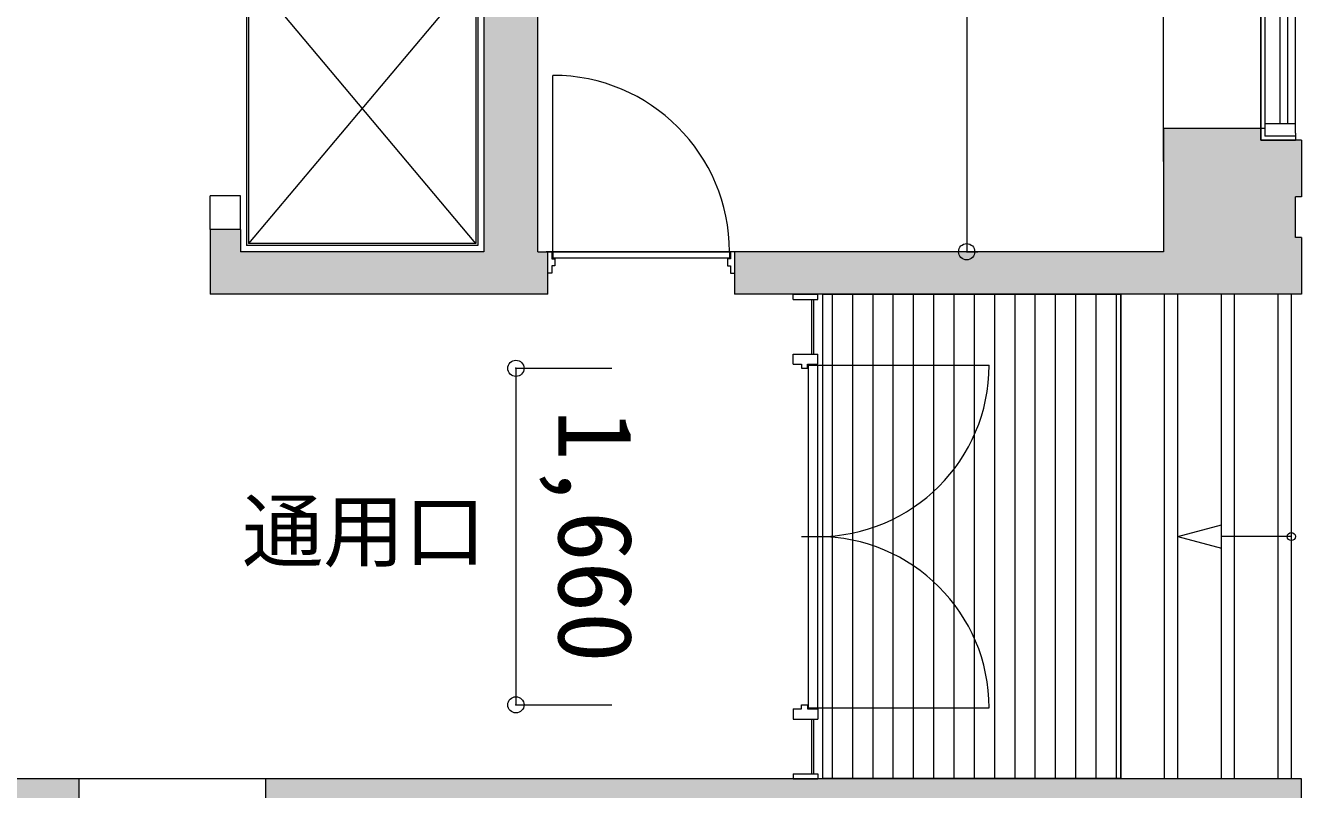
# Model space of a CAD drawing. Units: millimetres, scale not verified. Extents: x -61855 to 52913, y -114842 to -21833.
# Drawn here: x 46623 to 52913, y -88062 to -84294 of the extents above; entities that cross this region are included whole.
import ezdxf
from ezdxf.enums import TextEntityAlignment as Align

# ---------------------------------------------------------------- set-up
doc = ezdxf.new("R2010")
doc.units = ezdxf.units.MM
doc.header["$LTSCALE"] = 200
doc.header["$PDMODE"] = 32
doc.header["$PDSIZE"] = 80
for name, color, linetype, lineweight in [('0-1_躯体', 7, 'Continuous', 9), ('0-2_建具', 7, 'Continuous', 9), ('0-3_仕上', 4, 'Continuous', 5), ('0-6_寸法', 4, 'Continuous', 5)]:
    doc.layers.add(name, color=color, linetype=linetype, lineweight=lineweight)
doc.layers.add('0-4_室名', color=7, linetype='Continuous')
doc.styles.add('・', font='')
doc.styles.add('ＭＳ ゴシック', font='')
doc.styles.get('・').set_extended_font_data('・')
doc.styles.get('ＭＳ ゴシック').set_extended_font_data('MS Gothic')

msp = doc.modelspace()

# ---------------------------------------------------------------- linework, layer by layer
at = {"layer": '0-1_躯体'}
for p, q in [((49148.2, -85410), (49148.2, -79085)), ((52233.2, -84965.5), (52233.2, -79085)), ((52713.2, -82470), (52713.2, -84860)), ((47713.2, -84025), (47713.2, -85380)), ((48853.2, -84025), (48853.2, -85380)), ((48883.2, -83995), (48883.2, -85410)), ((47723.2, -84035), (47723.2, -85370)), ((48843.2, -84035), (47723.2, -85370)), ((48843.2, -85370), (47723.2, -84035)), ((52233.2, -84800), (52233.2, -85410)), ((52233.2, -84800), (52713.2, -84800)), ((52913.2, -84860), (52713.2, -84860)), ((52913.2, -84860), (52913.2, -85140)), ((52883.2, -85340), (52883.2, -85140)), ((52913.2, -85140), (52883.2, -85140)), ((47533.2, -85300), (47533.2, -85620)), ((47683.2, -85300), (47533.2, -85300)), ((47683.2, -85300), (47683.2, -85410)), ((52913.2, -85340), (52883.2, -85340)), ((52913.2, -85340), (52913.2, -85620)), ((48883.2, -85410), (47683.2, -85410)), ((48853.2, -85380), (47713.2, -85380)), ((49148.2, -85410), (49198.2, -85410)), ((52233.2, -85410), (49189.2, -85410)), ((49198.2, -85620), (49198.2, -85410)), ((50118.2, -85410), (50118.2, -85620)), ((49198.2, -85620), (47533.2, -85620)), ((52913.2, -85620), (50118.2, -85620)), ((52713.2, -85620), (52233.2, -85620)), ((52913.2, -88010), (42388.2, -88010)), ((46888.2, -88220), (46888.2, -88010)), ((47808.2, -88220), (47808.2, -88010)), ((52913.2, -88290), (52913.2, -88010))]:
    msp.add_line(p, q, dxfattribs=at)
msp.add_lwpolyline([(48843.2, -84035), (48843.2, -85370), (47723.2, -85370)], dxfattribs=at)
at = {"layer": '0-1_躯体', "color": 9}
for points in [[(49148.2, -79085), (48883.2, -79085), (49148.2, -85410), (48883.2, -85410)], [(52713.2, -84800), (52233.2, -84800), (52713.2, -85620), (52233.2, -85620)], [(52883.2, -84859.9), (52713.2, -84859.9), (52883.2, -85620), (52713.2, -85620)], [(52913.2, -84860), (52883.2, -84860), (52913.2, -85140), (52883.2, -85140)], [(47683.2, -85300), (47533.2, -85300), (47683.2, -85620), (47533.2, -85620)], [(52913.2, -85340), (52863.2, -85340), (52913.2, -85620), (52863.2, -85620)], [(49198.2, -85620), (49198.2, -85410), (47683.2, -85620), (47683.2, -85410)], [(52233.2, -85410), (50118.2, -85410), (52233.2, -85620), (50118.2, -85620)], [(46888.2, -88010), (42413.2, -88010), (46888.2, -88220), (42413.2, -88220)], [(47808.2, -88220), (52238.2, -88220), (47808.2, -88010), (52238.2, -88010)], [(52238.2, -88010), (52238.2, -88830), (52713.2, -88010), (52713.2, -88830)], [(52713.2, -88770), (52883.2, -88770), (52713.2, -88010), (52883.2, -88010)], [(52913.2, -88010), (52883.2, -88010), (52913.2, -88290), (52883.2, -88290)]]:
    msp.add_solid(points, dxfattribs=at)
at = {"layer": '0-2_建具'}
for p, q in [((52713.2, -84859.9), (52713.2, -82490)), ((52733.2, -82490), (52733.2, -84840)), ((52883.2, -84824.7), (52883.2, -82470)), ((52808.2, -84780), (52808.2, -84076.3)), ((52845.7, -84780), (52845.7, -84076.3)), ((52883.2, -84780), (52733.2, -84780)), ((52713.2, -84800), (52733.2, -84800)), ((52883.2, -84840), (52733.2, -84840)), ((52883.2, -84824.7), (52883.2, -84859.9)), ((52713.2, -84859.9), (52883.2, -84859.9)), ((47683.2, -85135), (47533.2, -85135)), ((47683.2, -85300), (47683.2, -85135)), ((49198.2, -85410), (49218.2, -85410)), ((49198.2, -85515), (49198.2, -85410)), ((49218.2, -85410), (49218.2, -85445)), ((49223.2, -85410), (50093.2, -85410)), ((49223.2, -85410), (49223.2, -85440)), ((50093.2, -85410), (50093.2, -85440)), ((50118.2, -85410), (50118.2, -85515)), ((49218.2, -85445), (49233.2, -85445)), ((49233.2, -85480), (49218.2, -85480)), ((49218.2, -85480), (49218.2, -85515)), ((49223.2, -85440), (50093.2, -85440)), ((49233.2, -85445), (49233.2, -85480)), ((49218.2, -85515), (49198.2, -85515)), ((50408.2, -85620), (50528.2, -85620)), ((50408.2, -85645), (50408.2, -85620)), ((50408.2, -85645), (50528.2, -85645)), ((50498.2, -85645), (50498.2, -85915)), ((50508.2, -85645), (50508.2, -85915)), ((50528.2, -85645), (50528.2, -85620)), ((52863.2, -85620), (50553.2, -85620)), ((50553.2, -88010), (50553.2, -85620)), ((52023.2, -88010), (52023.2, -85620)), ((52238.2, -88010), (52238.2, -85620)), ((52303.2, -88010), (52303.2, -85620)), ((52518.2, -88010), (52518.2, -85620)), ((52583.2, -88010), (52583.2, -85620)), ((52798.2, -88010), (52798.2, -85620)), ((52863.2, -88010), (52863.2, -85620)), ((50408.2, -85965), (50408.2, -85915)), ((50408.2, -85915), (50528.2, -85915)), ((50528.2, -85965), (50528.2, -85915)), ((50483.2, -85970), (50528.2, -85970)), ((50483.2, -87660), (50483.2, -85970)), ((50528.2, -87660), (50528.2, -85970)), ((52303.2, -86815), (52518.2, -86757.4)), ((50448.2, -86815), (50537.6, -86815)), ((52303.2, -86815), (52518.2, -86872.6)), ((52863.2, -86815), (52518.2, -86815)), ((50408.2, -87665), (50408.2, -87715)), ((50483.2, -87660), (50528.2, -87660)), ((50528.2, -87665), (50528.2, -87715)), ((50408.2, -87715), (50528.2, -87715)), ((50498.2, -87715), (50498.2, -87985)), ((50508.2, -87715), (50508.2, -87985)), ((50408.2, -87985), (50408.2, -88010)), ((50408.2, -87985), (50528.2, -87985)), ((50528.2, -87985), (50528.2, -88010)), ((50408.2, -88010), (50528.2, -88010)), ((52863.2, -88010), (50553.2, -88010))]:
    msp.add_line(p, q, dxfattribs=at)
at = {"layer": '0-2_建具', "color": 4, "lineweight": 5}
for p, q in [((49223.2, -85410), (49223.2, -84540)), ((50528.2, -85970), (51373.2, -85970)), ((50528.2, -87660), (51373.2, -87660))]:
    msp.add_line(p, q, dxfattribs=at)
at = {"layer": '0-2_建具'}
for points in [[(47683.2, -85300), (47533.2, -85300), (47533.2, -85135)], [(50118.2, -85410), (50099.8, -85410), (50098.2, -85410), (50098.2, -85445)], [(50098.2, -85445), (50083.2, -85445), (50083.2, -85480)], [(50083.2, -85480), (50098.2, -85480), (50098.2, -85515), (50118.2, -85515)], [(50408.2, -85965), (50448.2, -85965), (50448.2, -85985), (50478.2, -85985), (50478.2, -85965), (50528.2, -85965)], [(50408.2, -87665), (50448.2, -87665), (50448.2, -87645), (50478.2, -87645), (50478.2, -87665), (50528.2, -87665)]]:
    msp.add_lwpolyline(points, dxfattribs=at)
msp.add_circle((52863.2, -86815), 20, dxfattribs=at)
at = {"layer": '0-2_建具', "color": 4, "lineweight": 5}
for centre, radius, start, end in [((49223.2, -85410), 870, 0, 90), ((50528.2, -85970), 845, 270, 0), ((50528.2, -87660), 845, 0, 90)]:
    msp.add_arc(centre, radius, start, end, dxfattribs=at)
at = {"layer": '0-3_仕上'}
for p, q in [((50599.4, -85620), (50599.4, -88007.7)), ((50699.4, -85620), (50699.4, -88007.7)), ((50799.4, -85620), (50799.4, -88007.7)), ((50899.4, -85620), (50899.4, -88007.7)), ((50999.4, -85620), (50999.4, -88007.7)), ((51099.4, -85620), (51099.4, -88007.7)), ((51199.4, -85620), (51199.4, -88007.7)), ((51299.4, -85620), (51299.4, -88007.7)), ((51399.4, -85620), (51399.4, -88007.7)), ((51499.4, -85620), (51499.4, -88007.7)), ((51599.4, -85620), (51599.4, -88007.7)), ((51699.4, -85620), (51699.4, -88007.7)), ((51799.4, -85620), (51799.4, -88007.7)), ((51899.4, -85620), (51899.4, -88007.7)), ((51999.4, -85620), (51999.4, -88007.7))]:
    msp.add_line(p, q, dxfattribs=at)
at = {"layer": '0-3_仕上', "color": 7, "lineweight": 9}
msp.add_line((52023.2, -85620), (52023.2, -88010), dxfattribs=at)
msp.add_lwpolyline([(52018.8, -88007.7), (50553.2, -88007.7), (50553.2, -85620), (52023.2, -85620)], dxfattribs=at)
at = {"layer": '0-6_寸法'}
for p, q in [((51262.7, -79085), (51262.7, -85410)), ((51262.7, -85410), (51317.9, -85410)), ((49040.6, -85985), (49040.6, -87645)), ((49040.6, -85985), (49514.1, -85985)), ((49040.6, -87645), (49514.1, -87645))]:
    msp.add_line(p, q, dxfattribs=at)
for p in [(51262.7, -85410), (49040.6, -85985), (49040.6, -87645)]:
    msp.add_point(p, dxfattribs=at)

# ---------------------------------------------------------------- texts
at = {"layer": '0-4_室名', "style": '・'}
msp.add_text('通用口', height=293.3, dxfattribs=at).set_placement((47690.9, -87021.6), align=Align.BOTTOM_LEFT)
at = {"layer": '0-6_寸法', "style": 'ＭＳ ゴシック'}
msp.add_text('1,660', height=366.6, rotation=270, dxfattribs=at).set_placement((49140.6, -86190), align=Align.BOTTOM_LEFT)

doc.saveas('drawing.dxf')
